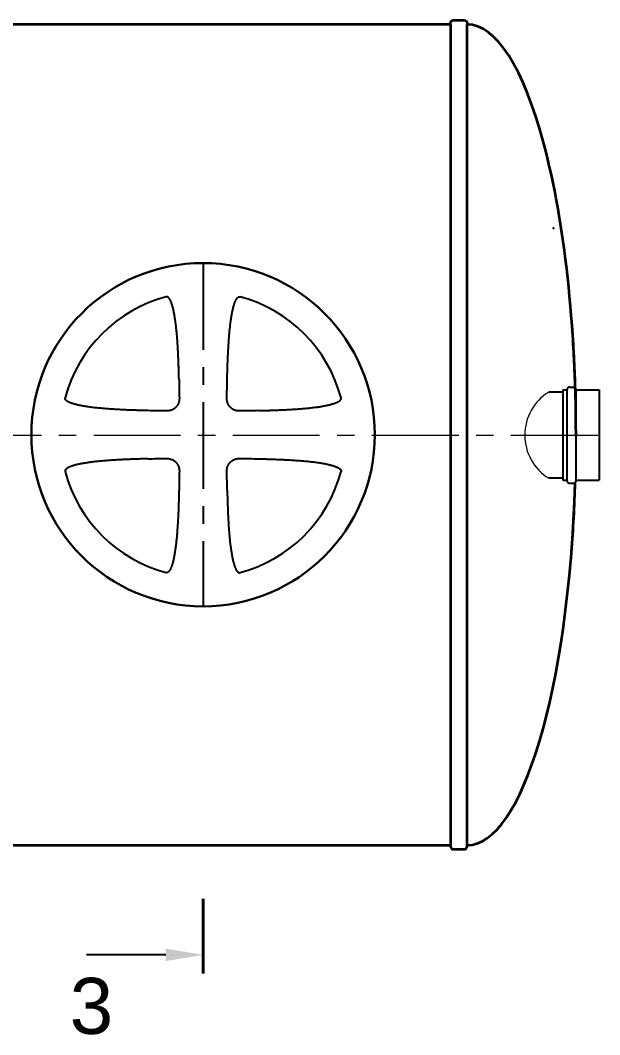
# Model space of a CAD drawing. Header units: millimetres. Extents: x 20530103 to 31271019, y 32092698 to 33532929.
# Drawn here: x 26688708 to 26690825, y 33057912 to 33061620 of the extents above; entities that cross this region are included whole.
import ezdxf

# ---------------------------------------------------------------- set-up
doc = ezdxf.new("R2010")
doc.units = ezdxf.units.MM
doc.linetypes.add('осевая', pattern=[50.8, 31.75, -6.35, 6.35, -6.35])
doc.layers.add('Mitat', color=1, linetype='Continuous')
doc.layers.add('Системный слой', color=7, linetype='Continuous')
doc.styles.add('GOST 2.304', font='GOST.TTF')

msp = doc.modelspace()

# ---------------------------------------------------------------- linework, layer by layer
at = {"color": 7, "lineweight": 25}
for p, q in [((26690659.9734, 33060857.1295), (26690652.8587, 33060862.4618)), ((26690714.0709, 33060279.1642), (26690729.3709, 33060279.1642)), ((26690690.3709, 33060261.1642), (26690638.1577, 33060261.1642)), ((26690690.3709, 33060268.8642), (26690690.3709, 33059938.4642)), ((26690690.3709, 33060268.8642), (26690705.3709, 33060268.8642)), ((26690705.3709, 33059936.8642), (26690705.3709, 33060270.4642)), ((26690738.0709, 33059936.8642), (26690738.0709, 33060270.4642)), ((26690738.0709, 33060268.8642), (26690822.3709, 33060268.8642)), ((26690690.3709, 33059946.1642), (26690638.1577, 33059946.1642)), ((26690690.3709, 33059938.4642), (26690705.3709, 33059938.4642)), ((26690714.0709, 33059928.1642), (26690729.3709, 33059928.1642)), ((26690738.0709, 33059938.4642), (26690822.3709, 33059938.4642))]:
    msp.add_line(p, q, dxfattribs=at)
at = {"color": 1, "linetype": 'осевая', "lineweight": 25, "ltscale": 10}
msp.add_line((26689375.6532, 33060732.5129), (26689375.6532, 33059477.7641), dxfattribs=at)
at = {"color": 1, "linetype": 'осевая', "lineweight": 15, "ltscale": 10}
msp.add_line((26673227.9068, 33060106.2149), (26692738.0407, 33060103.3728), dxfattribs=at)
at = {"color": 1, "lineweight": 40}
msp.add_line((26689375.4913, 33058135.8508), (26689375.4913, 33058408.8508), dxfattribs=at)
at = {"lineweight": 35}
for points in [[(26690280.0082, 33061604.8293), (26690280.0082, 33061609.8293, -0.414213562), (26690290.0082, 33061619.8293), (26690330.0082, 33061619.8293)], [(26690330.0082, 33061619.8293, -0.414213562), (26690340.0082, 33061609.8293), (26690340.0082, 33061604.8276)], [(26690280.0082, 33058604.8276), (26690280.0082, 33058599.8276, 0.414213562), (26690290.0082, 33058589.8276), (26690330.0082, 33058589.8276)], [(26690330.0082, 33058589.8276, 0.414213562), (26690340.0082, 33058599.8276), (26690340.0082, 33058604.8293)]]:
    msp.add_lwpolyline(points, format="xyb", dxfattribs=at)
for points in [[(26690280.0082, 33061604.8293), (26683190.9551, 33061604.8293)], [(26690280.0082, 33061604.8293), (26690280.0082, 33058604.8293)], [(26690340.0082, 33058604.8293), (26690340.0082, 33061604.8293)], [(26683190.9551, 33058604.8293), (26690280.0082, 33058604.8276)]]:
    msp.add_lwpolyline(points, dxfattribs=at)
at = {"color": 1, "linetype": 'ByBlock', "lineweight": -2}
msp.add_lwpolyline([(26689238.9913, 33058204.1008), (26688949.5344, 33058204.1008)], dxfattribs=at)
at = {"color": 7, "lineweight": 25}
for centre, start, end in [((26690714.0709, 33060270.4642), 90, 180), ((26690729.3709, 33060270.4642), 0, 90), ((26690714.0709, 33059936.8642), 180, 270), ((26690729.3709, 33059936.8642), 270, 0)]:
    msp.add_arc(centre, 8.7, start, end, dxfattribs=at)
at = {"lineweight": 20}
msp.add_arc((26690736.6457, 33060103.6642), 185.7583, 122.018598, 237.981402, dxfattribs=at)
at = {"lineweight": 35}
for start_param, end_param in [(4.711612264, 6.283185307), (4.827213736, 5.001512917), (3.141592654, 4.595952397), (4.423265044, 4.595952397)]:
    msp.add_ellipse((26690340.0082, 33060104.8293), major_axis=(0, 1500), ratio=0.265375212, start_param=start_param, end_param=end_param, dxfattribs=at)
at = {"color": 1, "lineweight": 25}
msp.add_solid([(26689238.9913, 33058181.3508), (26689375.4913, 33058204.1008), (26689238.9913, 33058226.8508)], dxfattribs=at)
at = {"layer": 'Mitat', "color": 7, "lineweight": 25}
msp.add_line((26690822.3709, 33060268.8642), (26690822.3709, 33059938.4642), dxfattribs=at)
at = {"layer": 'Системный слой', "color": 7, "lineweight": 30}
msp.add_circle((26689375.6532, 33060105.1385), 627.3744, dxfattribs=at)
at = {"layer": 'Системный слой', "color": 7, "lineweight": 25}
for start, end in [(104.9942803, 165.0057197), (14.9942803, 75.0057197), (194.9942803, 255.0057197), (284.9942803, 345.0057197)]:
    msp.add_arc((26689375.6532, 33060105.1385), 521.8345, start, end, dxfattribs=at)
at = {"layer": 'Системный слой', "color": 7, "lineweight": 25, "extrusion": (0, 0, -1)}
for centre, major_axis, start_param, end_param in [((26688199.7897, 33060105.1385), (0, -3187.0365), -1.634238642, -1.612784394), ((26690551.5167, 33060105.1385), (0, 3187.0365), -1.52880826, -1.507354011), ((26689375.6532, 33061281.002), (-3187.0365, 0), -1.52880826, -1.507354011), ((26689375.6532, 33061281.002), (-3187.0365, 0), -1.634238642, -1.612784394), ((26689375.6532, 33058929.275), (3187.0365, 0), -1.634238642, -1.612784394), ((26689375.6532, 33058929.275), (3187.0365, 0), -1.52880826, -1.507354011), ((26688199.7897, 33060105.1385), (0, -3187.0365), -1.52880826, -1.507354011), ((26690551.5167, 33060105.1385), (0, 3187.0365), -1.634238642, -1.612784394)]:
    msp.add_ellipse(centre, major_axis=major_axis, ratio=0.342020143, start_param=start_param, end_param=end_param, dxfattribs=at)
at = {"layer": 'Системный слой', "color": 7, "lineweight": 25}
for points, knots in [([(26689287.6275, 33060307.1958), (26689287.5101, 33060312.5999), (26689287.2555, 33060323.5223), (26689286.8091, 33060340.1222), (26689286.3708, 33060354.2357), (26689285.969, 33060365.8197), (26689285.6358, 33060374.7387), (26689285.2278, 33060384.8695), (26689284.7294, 33060396.2025), (26689284.1165, 33060408.774), (26689283.4849, 33060420.4447), (26689282.8479, 33060431.1689), (26689282.2215, 33060440.8969), (26689281.5409, 33060450.6413), (26689280.8054, 33060460.3421), (26689280.0147, 33060469.9462), (26689279.1711, 33060479.3806), (26689278.2707, 33060488.6526), (26689277.3166, 33060497.6966), (26689276.3052, 33060506.5192), (26689275.2418, 33060515.0547), (26689274.115, 33060523.3742), (26689272.9317, 33060531.3976), (26689271.6919, 33060539.1077), (26689270.4242, 33060546.3373), (26689269.1216, 33060553.1499), (26689267.8096, 33060559.4414), (26689266.482, 33060565.2752), (26689265.1736, 33060570.5489), (26689263.8542, 33060575.4271), (26689262.5407, 33060579.8745), (26689261.2241, 33060583.9453), (26689259.9642, 33060587.5019), (26689258.7449, 33060590.647), (26689257.604, 33060593.3385), (26689256.5216, 33060595.6733), (26689255.5429, 33060597.6111), (26689254.6204, 33060599.2923), (26689253.7569, 33060600.7415), (26689252.9272, 33060602.0204), (26689252.1752, 33060603.0862), (26689251.4855, 33060603.9876), (26689250.8754, 33060604.7254), (26689250.3239, 33060605.3441), (26689249.846, 33060605.8444), (26689249.4075, 33060606.2745), (26689248.9995, 33060606.65), (26689248.6039, 33060606.991), (26689248.2333, 33060607.29), (26689247.8828, 33060607.5548), (26689247.5481, 33060607.7915), (26689247.2126, 33060608.0131), (26689246.8301, 33060608.2476), (26689246.3936, 33060608.4902), (26689245.9038, 33060608.7291), (26689245.405, 33060608.9382), (26689244.836, 33060609.137), (26689244.1347, 33060609.3237), (26689243.3164, 33060609.4516), (26689242.533, 33060609.4802), (26689241.7539, 33060609.4314), (26689241.1526, 33060609.3331), (26689240.7496, 33060609.2339), (26689240.6428, 33060609.2053)], [0, 0, 0, 0, 3.294371593, 6.658591543, 10.121592742, 11.902893978, 13.727107621, 15.565805849, 18.089199056, 20.650882172, 23.250738132, 25.227924631, 27.214477482, 29.207844676, 31.198515859, 33.161938964, 35.100748787, 36.992852426, 38.863010201, 40.668912645, 42.432709704, 44.134311819, 45.815956245, 47.406319509, 48.925529492, 50.321905425, 51.666805829, 52.875385207, 53.998684122, 55.003566013, 55.973887457, 56.834853186, 57.62025208, 58.285214561, 58.906539433, 59.421026718, 59.87309663, 60.246258994, 60.602155426, 60.908040864, 61.180306665, 61.401463481, 61.604047946, 61.767516676, 61.910185432, 62.028901262, 62.144789761, 62.250718136, 62.349589011, 62.437155671, 62.520316699, 62.60098611, 62.683376543, 62.794473772, 62.904935231, 63.013803366, 63.122506405, 63.271682214, 63.457840141, 63.633238455, 63.754365664, 63.934896432, 64, 64, 64, 64]), ([(26689463.679, 33060307.1958), (26689463.7964, 33060312.6009), (26689464.0511, 33060323.53), (26689464.4981, 33060340.1489), (26689464.9374, 33060354.2898), (26689465.3406, 33060365.9076), (26689465.6754, 33060374.8613), (26689466.0429, 33060383.9778), (26689466.4453, 33060393.2278), (26689466.888, 33060402.6498), (26689467.373, 33060412.1944), (26689467.9042, 33060421.8515), (26689468.4834, 33060431.5715), (26689469.1149, 33060441.3439), (26689469.801, 33060451.1291), (26689470.5423, 33060460.865), (26689471.3392, 33060470.4985), (26689472.1889, 33060479.9546), (26689473.0956, 33060489.2423), (26689474.0559, 33060498.2959), (26689475.0737, 33060507.1238), (26689476.1434, 33060515.6601), (26689477.277, 33060523.9779), (26689478.4673, 33060531.9975), (26689479.7145, 33060539.7017), (26689480.9896, 33060546.9219), (26689482.2993, 33060553.7216), (26689483.6178, 33060559.9952), (26689484.951, 33060565.8061), (26689486.2632, 33060571.0501), (26689487.5847, 33060575.8934), (26689488.8979, 33060580.3004), (26689490.2122, 33060584.3271), (26689491.4667, 33060587.8358), (26689492.6775, 33060590.9312), (26689493.8072, 33060593.5734), (26689494.8764, 33060595.8612), (26689495.8406, 33060597.7563), (26689496.7477, 33060599.3991), (26689497.5964, 33060600.816), (26689498.4124, 33060602.0687), (26689499.1532, 33060603.1157), (26689499.8341, 33060604.0038), (26689500.4379, 33060604.7332), (26689500.9851, 33060605.3469), (26689501.4611, 33060605.845), (26689501.8989, 33060606.2745), (26689502.3069, 33060606.65), (26689502.7025, 33060606.991), (26689503.0731, 33060607.29), (26689503.4237, 33060607.5548), (26689503.7583, 33060607.7915), (26689504.0938, 33060608.0131), (26689504.4764, 33060608.2476), (26689504.9128, 33060608.4902), (26689505.4026, 33060608.7291), (26689505.9015, 33060608.9382), (26689506.4705, 33060609.137), (26689507.1718, 33060609.3237), (26689507.9901, 33060609.4516), (26689508.7735, 33060609.4802), (26689509.5525, 33060609.4314), (26689510.1539, 33060609.3331), (26689510.5568, 33060609.2339), (26689510.6636, 33060609.2053)], [0, 0, 0, 0, 3.346521523, 6.766848111, 10.291529456, 12.106470403, 13.966728464, 15.842272064, 17.760328852, 19.705723419, 21.69055137, 23.687494739, 25.705597318, 27.732687694, 29.765616249, 31.795275715, 33.795524463, 35.769580702, 37.694348858, 39.596138923, 41.431300907, 43.222956688, 44.950627594, 46.657892926, 48.271860481, 49.813092722, 51.228677476, 52.591624534, 53.814670765, 54.950110731, 55.963708116, 56.941680685, 57.807328827, 58.595452265, 59.260387204, 59.880783117, 60.393123522, 60.842570583, 61.213061508, 61.566814526, 61.871519207, 62.143339222, 62.364995754, 62.568380645, 62.733224655, 62.877533629, 62.998105508, 63.115804117, 63.223385704, 63.323799493, 63.412733256, 63.497193458, 63.579124045, 63.662802909, 63.775637351, 63.887825457, 63.998394772, 64.108795928, 64.260302258, 64.449368862, 64.627507815, 64.750527631, 64.933879172, 65, 65, 65, 65]), ([(26689173.5959, 33060193.1642), (26689168.4687, 33060193.2756), (26689158.0882, 33060193.5167), (26689145.0329, 33060193.8642), (26689132.7311, 33060194.2274), (26689119.5341, 33060194.6534), (26689102.3845, 33060195.2847), (26689084.1693, 33060196.0706), (26689068.2529, 33060196.8688), (26689055.426, 33060197.5912), (26689044.8128, 33060198.2464), (26689034.822, 33060198.9177), (26689025.1759, 33060199.6206), (26689015.5979, 33060200.3778), (26689006.1489, 33060201.1884), (26688996.8292, 33060202.0564), (26688987.6998, 33060202.9796), (26688978.7617, 33060203.9614), (26688970.0761, 33060204.9982), (26688961.5842, 33060206.1002), (26688953.3687, 33060207.261), (26688945.4537, 33060208.4802), (26688938.0034, 33060209.7316), (26688930.9592, 33060211.0216), (26688924.4267, 33060212.3263), (26688918.3466, 33060213.6513), (26688912.8231, 33060214.9638), (26688907.6942, 33060216.2925), (26688903.0001, 33060217.6206), (26688898.6902, 33060218.9562), (26688894.9077, 33060220.2403), (26688891.5492, 33060221.4885), (26688888.6619, 33060222.6625), (26688886.1477, 33060223.7813), (26688884.0525, 33060224.7983), (26688882.2306, 33060225.7602), (26688880.6588, 33060226.6626), (26688879.2738, 33060227.5298), (26688878.1221, 33060228.3152), (26688877.1499, 33060229.0351), (26688876.3558, 33060229.6713), (26688875.6909, 33060230.2464), (26688875.1545, 33060230.744), (26688874.6937, 33060231.2008), (26688874.2908, 33060231.6267), (26688873.9242, 33060232.0412), (26688873.6021, 33060232.431), (26688873.3165, 33060232.8009), (26688873.0616, 33060233.1542), (26688872.824, 33060233.5078), (26688872.5752, 33060233.9081), (26688872.3203, 33060234.3616), (26688872.0716, 33060234.8672), (26688871.857, 33060235.3772), (26688871.6555, 33060235.9527), (26688871.4682, 33060236.6563), (26688871.3401, 33060237.4754), (26688871.3115, 33060238.2587), (26688871.3603, 33060239.0378), (26688871.4586, 33060239.6391), (26688871.5578, 33060240.0421), (26688871.5864, 33060240.1489)], [0, 0, 0, 0, 3.027650468, 6.130094995, 7.711356257, 10.29572092, 13.929306235, 17.85218495, 21.075847564, 23.356555589, 25.454567181, 27.369742625, 29.28457001, 31.181263092, 33.060102395, 34.9034142, 36.729230748, 38.501690757, 40.23857242, 41.92187162, 43.587415304, 45.168284004, 46.68244492, 48.080640478, 49.429669018, 50.648001517, 51.784220094, 52.805921168, 53.793742901, 54.673451645, 55.478236634, 56.16329273, 56.804669619, 57.338102874, 57.808295994, 58.19735665, 58.567881964, 58.885924914, 59.167818492, 59.395947779, 59.604956454, 59.772793989, 59.918929675, 60.040332083, 60.158922171, 60.267662997, 60.369344164, 60.459616107, 60.545401758, 60.628156765, 60.712315906, 60.824376076, 60.935003164, 61.043224388, 61.1494624, 61.294441349, 61.47478319, 61.644699639, 61.762041656, 61.936931263, 62, 62, 62, 62]), ([(26689288.8597, 33060238.9167), (26689288.8718, 33060238.0699), (26689288.856, 33060236.3948), (26689288.7111, 33060233.8867), (26689288.4443, 33060231.3929), (26689288.0496, 33060228.8973), (26689287.5238, 33060226.4133), (26689286.8675, 33060223.9599), (26689286.0829, 33060221.5538), (26689285.1754, 33060219.2109), (26689284.1523, 33060216.9464), (26689283.0231, 33060214.7731), (26689281.7976, 33060212.6995), (26689280.4824, 33060210.7267), (26689279.091, 33060208.8649), (26689277.6398, 33060207.1237), (26689276.1558, 33060205.5191), (26689274.6531, 33060204.0478), (26689273.1451, 33060202.7056), (26689271.501, 33060201.3718), (26689269.8152, 33060200.1381), (26689268.0488, 33060198.9749), (26689266.4558, 33060198.0255), (26689264.6158, 33060197.0284), (26689262.4756, 33060195.9971), (26689259.9569, 33060194.9668), (26689257.4002, 33060194.0951), (26689255.2219, 33060193.4853), (26689252.9226, 33060192.9476), (26689250.3483, 33060192.4701), (26689247.3856, 33060192.1132), (26689244.5112, 33060191.9376), (26689242.7518, 33060191.9194), (26689241.875, 33060191.932)], [0, 0, 0, 0, 1.160826542, 2.293622235, 3.435630275, 4.588755852, 5.746246171, 6.905347908, 8.06046894, 9.206890964, 10.341223549, 11.457239469, 12.554235135, 13.633163251, 14.697615427, 15.730559355, 16.730574568, 17.684561251, 18.60488317, 19.490060894, 20.578622657, 21.45991575, 22.381037453, 23.113318507, 24.320591035, 25.627436737, 26.832375655, 28.012840773, 28.720001051, 30.061885846, 31.592299148, 32.799070777, 34, 34, 34, 34]), ([(26689509.4314, 33060191.932), (26689508.5847, 33060191.9199), (26689506.9095, 33060191.9358), (26689504.4015, 33060192.0806), (26689501.9076, 33060192.3474), (26689499.412, 33060192.7421), (26689496.9281, 33060193.2679), (26689494.4746, 33060193.9243), (26689492.0685, 33060194.7088), (26689489.7256, 33060195.6163), (26689487.4611, 33060196.6394), (26689485.2879, 33060197.7686), (26689483.2143, 33060198.9941), (26689481.2414, 33060200.3093), (26689479.3796, 33060201.7007), (26689477.6385, 33060203.1519), (26689476.0338, 33060204.6359), (26689474.5625, 33060206.1386), (26689473.2203, 33060207.6466), (26689471.8865, 33060209.2908), (26689470.6529, 33060210.9765), (26689469.4896, 33060212.7429), (26689468.5402, 33060214.3359), (26689467.5431, 33060216.1759), (26689466.5118, 33060218.3161), (26689465.4816, 33060220.8348), (26689464.6098, 33060223.3915), (26689464, 33060225.5698), (26689463.4623, 33060227.8691), (26689462.9848, 33060230.4434), (26689462.6279, 33060233.4061), (26689462.4524, 33060236.2805), (26689462.4342, 33060238.0399), (26689462.4468, 33060238.9167)], [0, 0, 0, 0, 1.160826542, 2.293622235, 3.435630275, 4.588755852, 5.746246171, 6.905347908, 8.06046894, 9.206890964, 10.341223549, 11.457239469, 12.554235135, 13.633163251, 14.697615427, 15.730559355, 16.730574568, 17.684561251, 18.60488317, 19.490060894, 20.578622657, 21.45991575, 22.381037453, 23.113318507, 24.320591035, 25.627436737, 26.832375655, 28.012840773, 28.720001051, 30.061885846, 31.592299148, 32.799070777, 34, 34, 34, 34]), ([(26689577.7106, 33060193.1642), (26689582.9571, 33060193.2782), (26689593.5746, 33060193.5252), (26689606.9252, 33060193.8821), (26689619.4906, 33060194.2556), (26689632.9456, 33060194.6937), (26689650.4068, 33060195.3435), (26689668.9269, 33060196.1535), (26689685.0817, 33060196.9766), (26689698.0705, 33060197.7212), (26689708.7868, 33060198.3952), (26689718.8546, 33060199.085), (26689728.5551, 33060199.8063), (26689738.1723, 33060200.5826), (26689747.6393, 33060201.4125), (26689756.9602, 33060202.2999), (26689766.0724, 33060203.2423), (26689774.9792, 33060204.2433), (26689783.6177, 33060205.2987), (26689792.0528, 33060206.4195), (26689800.2026, 33060207.599), (26689808.0455, 33060208.8371), (26689815.4143, 33060210.1064), (26689822.3694, 33060211.4133), (26689828.8037, 33060212.7328), (26689834.7778, 33060214.0706), (26689840.1864, 33060215.3921), (26689845.1939, 33060216.727), (26689849.7619, 33060218.0579), (26689853.9434, 33060219.3932), (26689857.5971, 33060220.6725), (26689860.8279, 33060221.9116), (26689863.5921, 33060223.072), (26689865.9889, 33060224.1736), (26689867.9762, 33060225.1699), (26689869.6983, 33060226.109), (26689871.1805, 33060226.9875), (26689872.486, 33060227.831), (26689873.5709, 33060228.5942), (26689874.4859, 33060229.293), (26689875.2322, 33060229.9093), (26689875.8561, 33060230.4652), (26689876.3584, 33060230.945), (26689876.7892, 33060231.3842), (26689877.1648, 33060231.7922), (26689877.5057, 33060232.1878), (26689877.8047, 33060232.5584), (26689878.0695, 33060232.9089), (26689878.3062, 33060233.2436), (26689878.5278, 33060233.5791), (26689878.7624, 33060233.9616), (26689879.0049, 33060234.3981), (26689879.2439, 33060234.8879), (26689879.4529, 33060235.3867), (26689879.6518, 33060235.9557), (26689879.8384, 33060236.6571), (26689879.9663, 33060237.4754), (26689879.9949, 33060238.2587), (26689879.9461, 33060239.0378), (26689879.8478, 33060239.6391), (26689879.7487, 33060240.0421), (26689879.7201, 33060240.1489)], [0, 0, 0, 0, 3.098261334, 6.270257389, 7.885873744, 10.522157945, 14.222087947, 18.211189336, 21.483219765, 23.791405021, 25.91055982, 27.839239887, 29.766287197, 31.670808361, 33.554373667, 35.397494967, 37.221268987, 38.987539178, 40.71587108, 42.387727128, 44.041242235, 45.608248555, 47.10728905, 48.48832759, 49.819500091, 51.017863675, 52.132794527, 53.131322562, 54.095468401, 54.950921967, 55.731333865, 56.392139341, 57.009564667, 57.52047847, 57.969135823, 58.33888725, 58.691132745, 58.993238407, 59.261550851, 59.478661932, 59.677208155, 59.836710997, 59.975491712, 60.090496101, 60.202763313, 60.305383036, 60.40116592, 60.485997168, 60.566559632, 60.644707497, 60.724522268, 60.832146527, 60.939155451, 61.044621355, 61.149927756, 61.294442138, 61.474782666, 61.644699745, 61.762041735, 61.936930934, 62, 62, 62, 62]), ([(26689173.5959, 33060017.1127), (26689168.4687, 33060017.0013), (26689158.0882, 33060016.7603), (26689145.0329, 33060016.4128), (26689132.7311, 33060016.0496), (26689119.5341, 33060015.6236), (26689102.3845, 33060014.9923), (26689084.1693, 33060014.2064), (26689068.2529, 33060013.4082), (26689055.426, 33060012.6858), (26689044.8128, 33060012.0305), (26689034.822, 33060011.3593), (26689025.1759, 33060010.6564), (26689015.5979, 33060009.8992), (26689006.1489, 33060009.0885), (26688996.8292, 33060008.2206), (26688987.6998, 33060007.2974), (26688978.7617, 33060006.3155), (26688970.0761, 33060005.2788), (26688961.5842, 33060004.1768), (26688953.3687, 33060003.016), (26688945.4537, 33060001.7968), (26688938.0034, 33060000.5454), (26688930.9592, 33059999.2554), (26688924.4267, 33059997.9507), (26688918.3466, 33059996.6256), (26688912.8231, 33059995.3131), (26688907.6942, 33059993.9844), (26688903.0001, 33059992.6564), (26688898.6902, 33059991.3208), (26688894.9077, 33059990.0367), (26688891.5492, 33059988.7885), (26688888.6619, 33059987.6145), (26688886.1477, 33059986.4957), (26688884.0525, 33059985.4787), (26688882.2306, 33059984.5168), (26688880.6588, 33059983.6143), (26688879.2738, 33059982.7472), (26688878.1221, 33059981.9618), (26688877.1499, 33059981.2419), (26688876.3558, 33059980.6056), (26688875.6909, 33059980.0306), (26688875.1545, 33059979.533), (26688874.6937, 33059979.0762), (26688874.2908, 33059978.6502), (26688873.9242, 33059978.2358), (26688873.6021, 33059977.8459), (26688873.3165, 33059977.4761), (26688873.0616, 33059977.1227), (26688872.824, 33059976.7691), (26688872.5752, 33059976.3689), (26688872.3203, 33059975.9153), (26688872.0716, 33059975.4097), (26688871.857, 33059974.8998), (26688871.6555, 33059974.3243), (26688871.4682, 33059973.6207), (26688871.3401, 33059972.8016), (26688871.3115, 33059972.0183), (26688871.3603, 33059971.2392), (26688871.4586, 33059970.6379), (26688871.5578, 33059970.2349), (26688871.5864, 33059970.1281)], [0, 0, 0, 0, 3.027650466, 6.130094991, 7.711356252, 10.295720913, 13.929306225, 17.852184938, 21.07584755, 23.356555574, 25.454567165, 27.369742608, 29.284569992, 31.181263074, 33.060102377, 34.903414182, 36.72923073, 38.50169074, 40.238572403, 41.921871604, 43.587415288, 45.168283988, 46.682444905, 48.080640464, 49.429669005, 50.648001504, 51.784220082, 52.805921157, 53.793742891, 54.673451636, 55.478236627, 56.163292723, 56.804669613, 57.33810287, 57.80829599, 58.197356647, 58.567881962, 58.885924912, 59.167818491, 59.395947778, 59.604956454, 59.772793988, 59.918929674, 60.040332083, 60.15892217, 60.267662996, 60.369344163, 60.459616106, 60.545401757, 60.628156764, 60.712315905, 60.824376075, 60.935003163, 61.043224387, 61.1494624, 61.294441348, 61.474783189, 61.644699639, 61.762041656, 61.936931263, 62, 62, 62, 62]), ([(26689241.875, 33060018.3449), (26689242.7218, 33060018.3571), (26689244.3969, 33060018.3412), (26689246.905, 33060018.1963), (26689249.3988, 33060017.9296), (26689251.8944, 33060017.5348), (26689254.3784, 33060017.0091), (26689256.8318, 33060016.3527), (26689259.2379, 33060015.5682), (26689261.5808, 33060014.6606), (26689263.8453, 33060013.6375), (26689266.0186, 33060012.5084), (26689268.0922, 33060011.2829), (26689270.0639, 33060009.9685), (26689271.9178, 33060008.583), (26689273.6376, 33060007.1508), (26689275.2004, 33060005.7094), (26689276.823, 33060004.0625), (26689278.2672, 33060002.424), (26689279.6824, 33060000.6377), (26689281.0284, 33059998.7666), (26689282.4128, 33059996.5813), (26689283.5645, 33059994.4874), (26689284.5567, 33059992.4591), (26689285.4801, 33059990.3275), (26689286.2187, 33059988.3121), (26689286.9611, 33059985.9858), (26689287.4985, 33059983.972), (26689287.9678, 33059981.7495), (26689288.3328, 33059979.6597), (26689288.6523, 33059977.1375), (26689288.8497, 33059974.2349), (26689288.8732, 33059972.3012), (26689288.8597, 33059971.3603)], [0, 0, 0, 0, 1.160824505, 2.293619377, 3.435628046, 4.588756653, 5.746252086, 6.905357744, 8.060477574, 9.206889122, 10.341203147, 11.457204809, 12.554204619, 13.633169084, 14.695740988, 15.71706833, 16.69175045, 17.601108296, 18.876909107, 19.676174613, 20.71618965, 22.027068401, 23.21144584, 23.982011638, 25.113816219, 26.386624586, 26.915981655, 28.452958319, 29.235772501, 30.022225733, 31.353685786, 32.710829606, 34, 34, 34, 34]), ([(26689462.4468, 33059971.3603), (26689462.4346, 33059972.207), (26689462.4505, 33059973.8822), (26689462.5954, 33059976.3902), (26689462.8621, 33059978.8841), (26689463.2569, 33059981.3797), (26689463.7826, 33059983.8636), (26689464.439, 33059986.3171), (26689465.2235, 33059988.7232), (26689466.1311, 33059991.0661), (26689467.1542, 33059993.3306), (26689468.2833, 33059995.5038), (26689469.5088, 33059997.5774), (26689470.824, 33059999.5503), (26689472.2155, 33060001.4121), (26689473.6666, 33060003.1532), (26689475.1506, 33060004.7579), (26689476.6533, 33060006.2292), (26689478.1613, 33060007.5714), (26689479.8055, 33060008.9052), (26689481.4912, 33060010.1388), (26689483.2576, 33060011.3021), (26689484.8506, 33060012.2515), (26689486.6906, 33060013.2486), (26689488.8308, 33060014.2799), (26689491.3496, 33060015.3101), (26689493.9063, 33060016.1819), (26689496.0846, 33060016.7917), (26689498.3839, 33060017.3294), (26689500.9581, 33060017.8069), (26689503.9209, 33060018.1638), (26689506.7953, 33060018.3394), (26689508.5547, 33060018.3575), (26689509.4314, 33060018.3449)], [0, 0, 0, 0, 1.160826542, 2.293622235, 3.435630275, 4.588755852, 5.746246171, 6.905347908, 8.06046894, 9.206890964, 10.341223549, 11.457239469, 12.554235135, 13.633163251, 14.697615427, 15.730559355, 16.730574568, 17.684561251, 18.60488317, 19.490060894, 20.578622657, 21.45991575, 22.381037453, 23.113318507, 24.320591035, 25.627436737, 26.832375655, 28.012840773, 28.720001051, 30.061885846, 31.592299148, 32.799070777, 34, 34, 34, 34]), ([(26689577.7106, 33060017.1127), (26689582.9571, 33060016.9987), (26689593.5746, 33060016.7518), (26689606.9252, 33060016.3949), (26689619.4906, 33060016.0213), (26689632.9456, 33060015.5833), (26689650.4068, 33060014.9335), (26689668.9269, 33060014.1235), (26689685.0817, 33060013.3003), (26689698.0705, 33060012.5558), (26689708.7868, 33060011.8817), (26689718.8546, 33060011.192), (26689728.5551, 33060010.4707), (26689738.1723, 33060009.6943), (26689747.6393, 33060008.8644), (26689756.9603, 33060007.9771), (26689766.0724, 33060007.0347), (26689774.9792, 33060006.0337), (26689783.6177, 33060004.9783), (26689792.0528, 33060003.8575), (26689800.2026, 33060002.678), (26689808.0455, 33060001.4398), (26689815.4143, 33060000.1706), (26689822.3694, 33059998.8637), (26689828.8037, 33059997.5442), (26689834.7778, 33059996.2063), (26689840.1864, 33059994.8848), (26689845.1939, 33059993.5499), (26689849.7619, 33059992.2191), (26689853.9434, 33059990.8837), (26689857.5971, 33059989.6045), (26689860.8279, 33059988.3654), (26689863.5921, 33059987.2049), (26689865.9889, 33059986.1033), (26689867.9762, 33059985.107), (26689869.6983, 33059984.168), (26689871.1805, 33059983.2895), (26689872.486, 33059982.446), (26689873.5709, 33059981.6827), (26689874.4859, 33059980.984), (26689875.2322, 33059980.3676), (26689875.8561, 33059979.8118), (26689876.3584, 33059979.332), (26689876.7892, 33059978.8928), (26689877.1648, 33059978.4848), (26689877.5057, 33059978.0892), (26689877.8047, 33059977.7186), (26689878.0695, 33059977.368), (26689878.3062, 33059977.0334), (26689878.5278, 33059976.6979), (26689878.7624, 33059976.3153), (26689879.0049, 33059975.8789), (26689879.2439, 33059975.3891), (26689879.4529, 33059974.8903), (26689879.6518, 33059974.3212), (26689879.8384, 33059973.6199), (26689879.9663, 33059972.8016), (26689879.9949, 33059972.0183), (26689879.9461, 33059971.2392), (26689879.8478, 33059970.6379), (26689879.7487, 33059970.2349), (26689879.7201, 33059970.1281)], [0, 0, 0, 0, 3.098261337, 6.270257394, 7.88587375, 10.522157951, 14.222087953, 18.211189342, 21.483219771, 23.791405029, 25.91055983, 27.8392399, 29.766287214, 31.670808384, 33.554373694, 35.397494999, 37.221270799, 38.987539216, 40.715868525, 42.387727164, 44.041242269, 45.608248584, 47.107289074, 48.488327607, 49.819500103, 51.017863682, 52.13279453, 53.131322563, 54.0954684, 54.950921965, 55.731333862, 56.392139339, 57.009564665, 57.520478469, 57.969135823, 58.33888725, 58.691132745, 58.993238408, 59.261550851, 59.478661933, 59.677208155, 59.836710998, 59.975491713, 60.090496102, 60.202763313, 60.305383036, 60.40116592, 60.485997169, 60.566559633, 60.644707498, 60.724522269, 60.832146528, 60.939155452, 61.044621356, 61.149927757, 61.294442138, 61.474782667, 61.644699746, 61.762041735, 61.936930934, 62, 62, 62, 62]), ([(26689287.6275, 33059903.0811), (26689287.5084, 33059897.5995), (26689287.2502, 33059886.5329), (26689286.8754, 33059872.6347), (26689286.5244, 33059860.9772), (26689286.2088, 33059851.2749), (26689285.7726, 33059838.9757), (26689285.1948, 33059824.4149), (26689284.4446, 33059807.9087), (26689283.6638, 33059792.928), (26689282.898, 33059779.8786), (26689282.2083, 33059769.1693), (26689281.5045, 33059759.1371), (26689280.7705, 33059749.495), (26689279.9818, 33059739.9498), (26689279.1409, 33059730.5744), (26689278.2439, 33059721.3616), (26689277.294, 33059712.3765), (26689276.2876, 33059703.6126), (26689275.2303, 33059695.1354), (26689274.1106, 33059686.8737), (26689272.9356, 33059678.9065), (26689271.7051, 33059671.2495), (26689270.4472, 33059664.0674), (26689269.1552, 33059657.2968), (26689267.8536, 33059651.0391), (26689266.5361, 33059645.2308), (26689265.2363, 33059639.9717), (26689263.9245, 33059635.0997), (26689262.6167, 33059630.6494), (26689261.3039, 33059626.5684), (26689260.0446, 33059622.9929), (26689258.8232, 33059619.8233), (26689257.6769, 33059617.1033), (26689256.587, 33059614.7387), (26689255.5986, 33059612.7715), (26689254.6653, 33059611.0629), (26689253.791, 33059609.59), (26689252.9513, 33059608.292), (26689252.1912, 33059607.2124), (26689251.495, 33059606.3012), (26689250.8804, 33059605.5573), (26689250.3258, 33059604.9349), (26689249.8465, 33059604.4331), (26689249.4075, 33059604.0025), (26689248.9995, 33059603.6269), (26689248.6039, 33059603.286), (26689248.2333, 33059602.987), (26689247.8828, 33059602.7222), (26689247.5481, 33059602.4855), (26689247.2126, 33059602.2639), (26689246.8301, 33059602.0293), (26689246.3936, 33059601.7868), (26689245.9038, 33059601.5478), (26689245.405, 33059601.3388), (26689244.836, 33059601.1399), (26689244.1347, 33059600.9533), (26689243.3164, 33059600.8254), (26689242.533, 33059600.7968), (26689241.7539, 33059600.8456), (26689241.1526, 33059600.9439), (26689240.7496, 33059601.043), (26689240.6428, 33059601.0716)], [0, 0, 0, 0, 3.289425785, 6.641072506, 8.341944379, 10.288254271, 12.467463829, 15.730360375, 19.040042649, 22.396272394, 24.748617788, 26.901300285, 28.851790397, 30.799552599, 32.720392494, 34.616970036, 36.467565256, 38.296603138, 40.062485517, 41.78701453, 43.450467192, 45.094385097, 46.649301137, 48.134932472, 49.501134164, 50.817333387, 52.001691581, 53.103718779, 54.091658013, 55.046430083, 55.895776701, 56.672127723, 57.331893274, 57.949266326, 58.462051315, 58.913491524, 59.286860563, 59.642660821, 59.947992889, 60.219335302, 60.439132084, 60.640228459, 60.801979529, 60.942837132, 61.059697506, 61.173775908, 61.278050622, 61.375378074, 61.46157731, 61.543439091, 61.622847514, 61.703949805, 61.813310178, 61.922045176, 62.029212163, 62.136216983, 62.283062174, 62.466311413, 62.638969098, 62.758203699, 62.935913687, 63, 63, 63, 63]), ([(26689463.679, 33059903.0811), (26689463.7955, 33059897.7169), (26689464.0481, 33059886.8739), (26689464.414, 33059873.2478), (26689464.7568, 33059861.7891), (26689465.0657, 33059852.2213), (26689465.4937, 33059840.0505), (26689466.0615, 33059825.6061), (26689466.7997, 33059809.196), (26689467.5691, 33059794.2715), (26689468.3251, 33059781.2431), (26689469.0078, 33059770.5231), (26689469.7053, 33059760.467), (26689470.4337, 33059750.7907), (26689471.2171, 33059741.2052), (26689472.0533, 33059731.7809), (26689472.9464, 33059722.5118), (26689473.8934, 33059713.4618), (26689474.898, 33059704.6257), (26689475.9553, 33059696.0677), (26689477.0765, 33059687.7195), (26689478.2549, 33059679.6615), (26689479.4903, 33059671.9125), (26689480.7549, 33059664.6383), (26689482.0555, 33059657.7773), (26689483.367, 33059651.4339), (26689484.6955, 33059645.546), (26689486.0068, 33059640.2164), (26689487.3305, 33059635.2817), (26689488.6498, 33059630.7784), (26689489.9736, 33059626.6534), (26689491.2421, 33059623.0457), (26689492.4713, 33059619.8526), (26689493.6231, 33059617.1176), (26689494.717, 33059614.7437), (26689495.7072, 33059612.7726), (26689496.6412, 33059611.0628), (26689497.5155, 33059609.5899), (26689498.3552, 33059608.2919), (26689499.1152, 33059607.2124), (26689499.8114, 33059606.3012), (26689500.426, 33059605.5573), (26689500.9806, 33059604.9349), (26689501.4599, 33059604.4331), (26689501.8989, 33059604.0025), (26689502.3069, 33059603.6269), (26689502.7025, 33059603.286), (26689503.0731, 33059602.987), (26689503.4237, 33059602.7222), (26689503.7583, 33059602.4855), (26689504.0938, 33059602.2639), (26689504.4764, 33059602.0293), (26689504.9128, 33059601.7868), (26689505.4026, 33059601.5478), (26689505.9015, 33059601.3388), (26689506.4705, 33059601.1399), (26689507.1718, 33059600.9533), (26689507.9901, 33059600.8254), (26689508.7735, 33059600.7968), (26689509.5525, 33059600.8456), (26689510.1539, 33059600.9439), (26689510.5568, 33059601.043), (26689510.6636, 33059601.0716)], [0, 0, 0, 0, 3.218923136, 6.50682583, 8.178508276, 10.098302523, 12.252324325, 15.489576072, 18.779789971, 22.12274404, 24.473336148, 26.627827063, 28.584131871, 30.538173803, 32.467067938, 34.373013837, 36.235157188, 38.076608153, 39.857077487, 41.597492253, 43.278569694, 44.940532211, 46.513957966, 48.018144325, 49.402538406, 50.736545173, 51.936949418, 53.053666948, 54.053978732, 55.020167258, 55.878253101, 56.661608666, 57.325774799, 57.946675197, 58.461222986, 58.913538136, 59.286894357, 59.642684309, 59.948009353, 60.219346434, 60.439139687, 60.640232736, 60.801981719, 60.942838005, 61.059697972, 61.173776052, 61.278050575, 61.375377913, 61.461577123, 61.543438914, 61.622847383, 61.703949732, 61.813310168, 61.9220452, 62.029212193, 62.136216998, 62.283062174, 62.466311411, 62.638969098, 62.758203699, 62.935913687, 63, 63, 63, 63])]:
    msp.add_open_spline(points, degree=3, knots=knots, dxfattribs=at)

# ---------------------------------------------------------------- texts
at = {"color": 1, "lineweight": 25, "insert": (26689047.282, 33057912.2736), "char_height": 204.75, "attachment_point": 9, "style": 'GOST 2.304'}
msp.add_mtext('{\\fArial|b0|i0|c204|p34;3}', dxfattribs=at)

doc.saveas('drawing.dxf')
